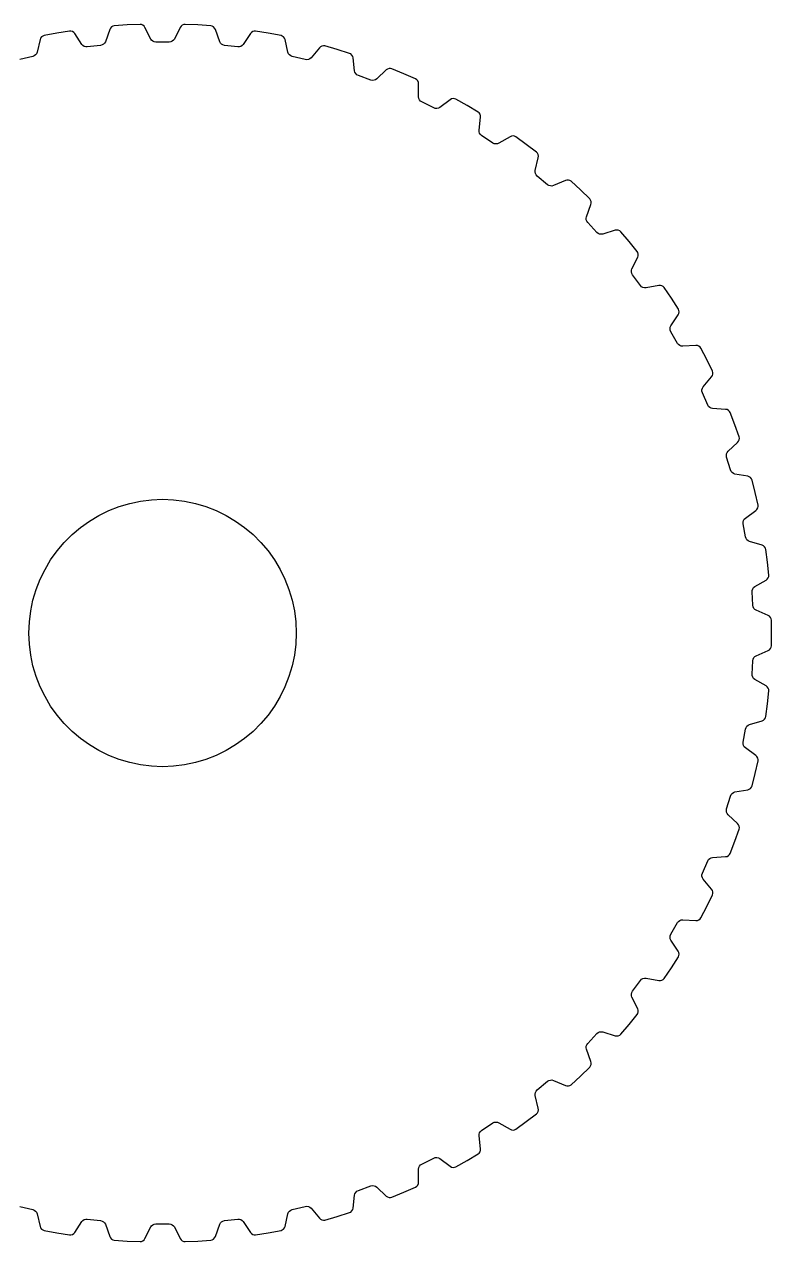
# Model space of a CAD drawing. Header units: metres. Extents: x -43.4 to 43.4, y -43.4 to 43.4.
# Drawn here: x -9.8 to 43.4, y -43.4 to 43.4 of the extents above; entities that cross this region are included whole.
import ezdxf

# ---------------------------------------------------------------- set-up
doc = ezdxf.new("R2010")
doc.units = ezdxf.units.M

msp = doc.modelspace()

# ---------------------------------------------------------------- linework, layer by layer
for p, q in [((-1.60436, 43.3721), (-2.5238, 43.3319)), ((-1.51085, 43.3594), (-1.60436, 43.3721)), ((1.60434, 43.3721), (1.51069, 43.3594)), ((2.5238, 43.3319), (1.60434, 43.3721)), ((-8.52941, 42.5391), (-8.61984, 42.4722)), ((-8.44119, 42.573), (-8.52941, 42.5391)), ((-7.53727, 42.746), (-8.44119, 42.573)), ((-6.62871, 42.8926), (-7.53727, 42.746)), ((-6.53436, 42.8909), (-6.62871, 42.8926)), ((-6.42649, 42.859), (-6.53436, 42.8909)), ((-6.33258, 42.8001), (-6.42649, 42.859)), ((-6.25886, 42.717), (-6.33258, 42.8001)), ((-5.7529, 41.9404), (-6.25886, 42.717)), ((-3.76108, 43.009), (-4.0743, 42.1366)), ((-3.70856, 43.1068), (-3.76108, 43.009)), ((-3.63083, 43.1858), (-3.70856, 43.1068)), ((-3.53325, 43.2416), (-3.63083, 43.1858)), ((-3.4417, 43.2651), (-3.53325, 43.2416)), ((-2.5238, 43.3319), (-3.4417, 43.2651)), ((-1.40741, 43.3153), (-1.51085, 43.3594)), ((-1.32096, 43.2459), (-1.40741, 43.3153)), ((-1.25739, 43.1548), (-1.32096, 43.2459)), ((-0.84501, 42.3247), (-1.25739, 43.1548)), ((1.25739, 43.1548), (0.84501, 42.3247)), ((1.32092, 43.2459), (1.25739, 43.1548)), ((1.40728, 43.3153), (1.32092, 43.2459)), ((1.51069, 43.3594), (1.40728, 43.3153)), ((3.44167, 43.2651), (2.5238, 43.3319)), ((3.53309, 43.2417), (3.44167, 43.2651)), ((3.6307, 43.1858), (3.53309, 43.2417)), ((3.70851, 43.1068), (3.6307, 43.1858)), ((3.76108, 43.009), (3.70851, 43.1068)), ((4.0743, 42.1366), (3.76108, 43.009)), ((6.25886, 42.717), (5.7529, 41.9404)), ((6.33253, 42.8001), (6.25886, 42.717)), ((6.42636, 42.859), (6.33253, 42.8001)), ((6.5342, 42.8909), (6.42636, 42.859)), ((6.62869, 42.8926), (6.5342, 42.8909)), ((7.53727, 42.746), (6.62869, 42.8926)), ((8.44117, 42.573), (7.53727, 42.746)), ((8.52925, 42.5391), (8.44117, 42.573)), ((8.61971, 42.4723), (8.52925, 42.5391)), ((-8.72868, 42.2815), (-8.93851, 41.3787)), ((-8.68788, 42.3848), (-8.72868, 42.2815)), ((-8.61984, 42.4722), (-8.68788, 42.3848)), ((-5.67943, 41.8576), (-5.7529, 41.9404)), ((-5.58557, 41.7987), (-5.67943, 41.8576)), ((-5.47762, 41.7667), (-5.58557, 41.7987)), ((-5.36183, 41.7645), (-5.47762, 41.7667)), ((-4.41426, 41.8753), (-5.36183, 41.7645)), ((-4.30209, 41.9041), (-4.41426, 41.8753)), ((-4.20443, 41.9601), (-4.30209, 41.9041)), ((-4.12669, 42.0391), (-4.20443, 41.9601)), ((-4.0743, 42.1366), (-4.12669, 42.0391)), ((-0.78165, 42.2339), (-0.84501, 42.3247)), ((-0.69527, 42.1645), (-0.78165, 42.2339)), ((-0.59176, 42.1202), (-0.69527, 42.1645)), ((-0.47701, 42.1046), (-0.59176, 42.1202)), ((0.47701, 42.1046), (-0.47701, 42.1046)), ((0.59176, 42.1202), (0.47701, 42.1046)), ((0.69527, 42.1645), (0.59176, 42.1202)), ((0.78165, 42.2339), (0.69527, 42.1645)), ((0.84501, 42.3247), (0.78165, 42.2339)), ((4.12669, 42.0391), (4.0743, 42.1366)), ((4.20443, 41.9601), (4.12669, 42.0391)), ((4.30209, 41.9041), (4.20443, 41.9601)), ((4.41426, 41.8753), (4.30209, 41.9041)), ((5.36183, 41.7645), (4.41426, 41.8753)), ((5.47762, 41.7667), (5.36183, 41.7645)), ((5.58557, 41.7987), (5.47762, 41.7667)), ((5.67943, 41.8576), (5.58557, 41.7987)), ((5.7529, 41.9404), (5.67943, 41.8576)), ((8.68783, 42.3848), (8.61971, 42.4723)), ((8.72868, 42.2815), (8.68783, 42.3848)), ((8.93851, 41.3787), (8.72868, 42.2815)), ((11.1757, 41.7016), (10.583, 40.989)), ((11.2585, 41.7756), (11.1757, 41.7016)), ((11.3585, 41.8232), (11.2585, 41.7756)), ((11.4693, 41.8423), (11.3585, 41.8232)), ((11.5634, 41.833), (11.4693, 41.8423)), ((12.4488, 41.5819), (11.5634, 41.833)), ((-9.24584, 41.0797), (-10.1741, 40.8597)), ((-9.13777, 41.1213), (-9.24584, 41.0797)), ((-9.04728, 41.1883), (-9.13777, 41.1213)), ((-8.97923, 41.2758), (-9.04728, 41.1883)), ((-8.93851, 41.3787), (-8.97923, 41.2758)), ((8.97923, 41.2758), (8.93851, 41.3787)), ((9.04728, 41.1883), (8.97923, 41.2758)), ((9.13777, 41.1213), (9.04728, 41.1883)), ((9.24584, 41.0797), (9.13777, 41.1213)), ((10.1741, 40.8597), (9.24584, 41.0797)), ((10.2894, 40.8484), (10.1741, 40.8597)), ((10.4003, 40.8676), (10.2894, 40.8484)), ((10.5004, 40.9152), (10.4003, 40.8676)), ((10.583, 40.989), (10.5004, 40.9152)), ((13.3265, 41.3052), (12.4488, 41.5819)), ((13.4101, 41.2613), (13.3265, 41.3052)), ((13.4922, 41.1844), (13.4101, 41.2613)), ((13.5497, 41.0897), (13.4922, 41.1844)), ((13.5783, 40.9823), (13.5497, 41.0897)), ((13.6819, 40.0612), (13.5783, 40.9823)), ((13.7103, 39.9543), (13.6819, 40.0612)), ((13.7678, 39.8595), (13.7103, 39.9543)), ((15.9414, 40.1222), (15.27, 39.4832)), ((16.0322, 40.1861), (15.9414, 40.1222)), ((16.1371, 40.2217), (16.0322, 40.1861)), ((16.2494, 40.2279), (16.1371, 40.2217)), ((16.3417, 40.2077), (16.2494, 40.2279)), ((17.192, 39.8555), (16.3417, 40.2077)), ((13.8499, 39.7824), (13.7678, 39.8595)), ((13.9524, 39.7285), (13.8499, 39.7824)), ((14.8489, 39.4022), (13.9524, 39.7285)), ((14.962, 39.3776), (14.8489, 39.4022)), ((15.0745, 39.3839), (14.962, 39.3776)), ((15.1794, 39.4196), (15.0745, 39.3839)), ((15.27, 39.4832), (15.1794, 39.4196)), ((18.0316, 39.4788), (17.192, 39.8555)), ((18.1095, 39.4255), (18.0316, 39.4788)), ((18.1821, 39.3396), (18.1095, 39.4255)), ((18.2283, 39.2388), (18.1821, 39.3396)), ((18.2442, 39.1289), (18.2283, 39.2388)), ((18.2402, 38.202), (18.2442, 39.1289)), ((18.256, 38.0924), (18.2402, 38.202)), ((18.3021, 37.9916), (18.256, 38.0924)), ((18.3747, 37.9056), (18.3021, 37.9916)), ((18.4702, 37.8401), (18.3747, 37.9056)), ((19.3228, 37.412), (18.4702, 37.8401)), ((19.4323, 37.3744), (19.3228, 37.412)), ((19.5447, 37.3676), (19.4323, 37.3744)), ((19.6531, 37.3908), (19.5447, 37.3676)), ((19.7504, 37.4435), (19.6531, 37.3908)), ((20.4915, 38.0002), (19.7504, 37.4435)), ((20.5891, 38.0531), (20.4915, 38.0002)), ((20.6975, 38.0764), (20.5891, 38.0531)), ((20.8097, 38.0694), (20.6975, 38.0764)), ((20.8991, 38.0387), (20.8097, 38.0694)), ((21.7027, 37.5902), (20.8991, 38.0387)), ((22.4929, 37.1185), (21.7027, 37.5902)), ((22.5641, 37.0565), (22.4929, 37.1185)), ((22.5518, 35.8261), (22.6634, 36.7463)), ((22.6263, 36.9628), (22.5641, 37.0565)), ((22.6604, 36.8573), (22.6263, 36.9628)), ((22.6634, 36.7463), (22.6604, 36.8573)), ((22.5549, 35.7155), (22.5518, 35.8261)), ((22.5889, 35.61), (22.5549, 35.7155)), ((22.651, 35.5161), (22.5889, 35.61)), ((22.7383, 35.44), (22.651, 35.5161)), ((23.5354, 34.9158), (22.7383, 35.44)), ((23.6398, 34.8657), (23.5354, 34.9158)), ((23.7507, 34.8459), (23.6398, 34.8657)), ((23.861, 34.8564), (23.7507, 34.8459)), ((23.9638, 34.8974), (23.861, 34.8564)), ((24.7645, 35.3644), (23.9638, 34.8974)), ((24.8676, 35.4056), (24.7645, 35.3644)), ((24.9779, 35.4161), (24.8676, 35.4056)), ((25.0886, 35.3962), (24.9779, 35.4161)), ((25.1738, 35.3553), (25.0886, 35.3962)), ((25.9199, 34.8165), (25.1738, 35.3553)), ((26.65, 34.2562), (25.9199, 34.8165)), ((26.5585, 32.9658), (26.7762, 33.8667)), ((26.7135, 34.1864), (26.65, 34.2562)), ((26.7644, 34.0861), (26.7135, 34.1864)), ((26.786, 33.9774), (26.7644, 34.0861)), ((26.7762, 33.8667), (26.786, 33.9774)), ((26.5487, 32.8555), (26.5585, 32.9658)), ((26.5702, 32.7468), (26.5487, 32.8555)), ((26.621, 32.6463), (26.5702, 32.7468)), ((26.6989, 32.5606), (26.621, 32.6463)), ((27.4297, 31.9474), (26.6989, 32.5606)), ((28.7026, 32.2503), (27.8531, 31.8795)), ((28.8098, 32.2792), (28.7026, 32.2503)), ((28.9206, 32.2768), (28.8098, 32.2792)), ((29.0282, 32.2442), (28.9206, 32.2768)), ((29.108, 32.1937), (29.0282, 32.2442)), ((29.7866, 31.5719), (29.108, 32.1937)), ((27.5277, 31.8856), (27.4297, 31.9474)), ((27.6354, 31.853), (27.5277, 31.8856)), ((27.7462, 31.8506), (27.6354, 31.853)), ((27.8531, 31.8795), (27.7462, 31.8506)), ((30.4467, 30.9307), (29.7866, 31.5719)), ((30.206, 29.6596), (30.5268, 30.5292)), ((30.5017, 30.854), (30.4467, 30.9307)), ((30.5406, 30.7485), (30.5017, 30.854)), ((30.5268, 30.5292), (30.5494, 30.638)), ((30.5494, 30.638), (30.5406, 30.7485)), ((30.1834, 29.5512), (30.206, 29.6596)), ((30.1922, 29.4408), (30.1834, 29.5512)), ((30.231, 29.3351), (30.1922, 29.4408)), ((30.2984, 29.2409), (30.231, 29.3351)), ((30.9531, 28.547), (30.2984, 29.2409)), ((32.2525, 28.7), (31.3658, 28.4303)), ((32.3624, 28.7163), (32.2525, 28.7)), ((32.4721, 28.7011), (32.3624, 28.7163)), ((32.5752, 28.6562), (32.4721, 28.7011)), ((32.6487, 28.5968), (32.5752, 28.6562)), ((31.0432, 28.4742), (30.9531, 28.547)), ((31.1465, 28.4293), (31.0432, 28.4742)), ((31.2563, 28.4141), (31.1465, 28.4293)), ((31.3658, 28.4303), (31.2563, 28.4141)), ((33.2505, 27.9004), (32.6487, 28.5968)), ((33.8317, 27.1869), (33.2505, 27.9004)), ((33.8774, 27.1044), (33.8317, 27.1869)), ((33.9037, 26.995), (33.8774, 27.1044)), ((33.8997, 26.8842), (33.9037, 26.995)), ((33.445, 25.9524), (33.8646, 26.7789)), ((33.8646, 26.7789), (33.8997, 26.8842)), ((33.406, 25.7366), (33.41, 25.8473)), ((33.4322, 25.6271), (33.406, 25.7366)), ((33.41, 25.8473), (33.445, 25.9524)), ((33.4882, 25.5257), (33.4322, 25.6271)), ((34.0579, 24.7605), (33.4882, 25.5257)), ((34.139, 24.6778), (34.0579, 24.7605)), ((34.2363, 24.6212), (34.139, 24.6778)), ((34.3436, 24.5934), (34.2363, 24.6212)), ((34.4542, 24.5968), (34.3436, 24.5934)), ((35.3663, 24.7617), (34.4542, 24.5968)), ((35.4773, 24.7651), (35.3663, 24.7617)), ((35.5846, 24.7373), (35.4773, 24.7651)), ((35.6817, 24.6807), (35.5846, 24.7373)), ((35.7478, 24.6131), (35.6817, 24.6807)), ((36.2647, 23.8516), (35.7478, 24.6131)), ((36.7592, 23.0755), (36.2647, 23.8516)), ((36.2318, 21.8942), (36.7445, 22.6663)), ((36.7445, 22.6663), (36.7916, 22.7669)), ((36.795, 22.9882), (36.7592, 23.0755)), ((36.7916, 22.7669), (36.8084, 22.8765)), ((36.8084, 22.8765), (36.795, 22.9882)), ((36.1679, 21.6844), (36.1848, 21.7939)), ((36.1848, 21.7939), (36.2318, 21.8942)), ((36.1813, 21.5726), (36.1679, 21.6844)), ((36.2251, 21.4654), (36.1813, 21.5726)), ((36.7022, 20.6392), (36.2251, 21.4654)), ((36.773, 20.5476), (36.7022, 20.6392)), ((36.8632, 20.4801), (36.773, 20.5476)), ((36.9665, 20.44), (36.8632, 20.4801)), ((37.0768, 20.4306), (36.9665, 20.44)), ((38.0019, 20.4885), (37.0768, 20.4306)), ((38.1125, 20.479), (38.0019, 20.4885)), ((38.2158, 20.4389), (38.1125, 20.479)), ((38.3057, 20.3714), (38.2158, 20.4389)), ((38.3635, 20.2966), (38.3057, 20.3714)), ((38.7885, 19.4803), (38.3635, 20.2966)), ((39.1895, 18.652), (38.7885, 19.4803)), ((38.5285, 17.5399), (39.1274, 18.2473)), ((39.1274, 18.2473), (39.1859, 18.3418)), ((39.1859, 18.3418), (39.2153, 18.4486)), ((39.2149, 18.5611), (39.1895, 18.652)), ((39.2153, 18.4486), (39.2149, 18.5611)), ((38.4408, 17.3389), (38.4703, 17.4457)), ((38.4703, 17.4457), (38.5285, 17.5399)), ((38.4411, 17.2263), (38.4408, 17.3389)), ((38.4722, 17.1148), (38.4411, 17.2263)), ((38.8501, 16.2388), (38.4722, 17.1148)), ((38.9098, 16.1396), (38.8501, 16.2388)), ((38.9915, 16.0621), (38.9098, 16.1396)), ((39.0895, 16.0103), (38.9915, 16.0621)), ((39.1979, 15.9881), (39.0895, 16.0103)), ((40.1235, 15.9382), (39.1979, 15.9881)), ((40.2323, 15.9159), (40.1235, 15.9382)), ((40.3302, 15.8641), (40.2323, 15.9159)), ((40.4117, 15.7867), (40.3302, 15.8641)), ((40.4604, 15.7057), (40.4117, 15.7867)), ((40.7877, 14.8455), (40.4604, 15.7057)), ((41.0899, 13.9762), (40.7877, 14.8455)), ((41.1046, 13.883), (41.0899, 13.9762)), ((41.0919, 13.7712), (41.1046, 13.883)), ((40.3043, 12.9484), (40.9812, 13.5815)), ((40.9812, 13.5815), (41.0503, 13.6685)), ((41.0503, 13.6685), (41.0919, 13.7712)), ((40.181, 12.6471), (40.1938, 12.759)), ((40.199, 12.5327), (40.181, 12.6471)), ((40.1938, 12.759), (40.2355, 12.8616)), ((40.4726, 11.6188), (40.199, 12.5327)), ((40.2355, 12.8616), (40.3043, 12.9484)), ((40.5204, 11.5133), (40.4726, 11.6188)), ((40.5926, 11.4269), (40.5204, 11.5133)), ((40.6838, 11.364), (40.5926, 11.4269)), ((40.789, 11.3294), (40.6838, 11.364)), ((41.7025, 11.1724), (40.789, 11.3294)), ((41.808, 11.1376), (41.7025, 11.1724)), ((41.8992, 11.0748), (41.808, 11.1376)), ((41.9712, 10.9884), (41.8992, 11.0748)), ((42.0101, 10.9023), (41.9712, 10.9884)), ((42.2354, 10.01), (42.0101, 10.9023)), ((42.4346, 9.11148), (42.2354, 10.01)), ((-4.5334, 8.37699), (-3.82615, 8.72274)), ((-3.82615, 8.72274), (-3.09276, 9.00891)), ((-3.09276, 9.00891), (-2.33825, 9.23354)), ((-2.33825, 9.23354), (-1.56776, 9.39509)), ((-1.56776, 9.39509), (-0.78657, 9.49247)), ((-0.78657, 9.49247), (0, 9.525)), ((0, 9.525), (0.78657, 9.49247)), ((0.78657, 9.49247), (1.56776, 9.39509)), ((1.56776, 9.39509), (2.33825, 9.23354)), ((2.33825, 9.23354), (3.09276, 9.00891)), ((3.09276, 9.00891), (3.82615, 8.72274)), ((3.82615, 8.72274), (4.5334, 8.37699)), ((41.535, 8.18179), (42.2809, 8.73204)), ((42.2809, 8.73204), (42.3595, 8.81047)), ((42.3595, 8.81047), (42.4128, 8.90765)), ((42.4128, 8.90765), (42.4384, 9.01719)), ((42.4384, 9.01719), (42.4346, 9.11148)), ((-5.85038, 7.51656), (-5.20968, 7.97401)), ((-5.20968, 7.97401), (-4.5334, 8.37699)), ((4.5334, 8.37699), (5.20968, 7.97401)), ((5.20968, 7.97401), (5.85038, 7.51656)), ((41.3775, 7.89687), (41.4032, 8.0065)), ((41.3821, 7.78115), (41.3775, 7.89687)), ((41.4032, 8.0065), (41.4566, 8.10362)), ((41.4566, 8.10362), (41.535, 8.18179)), ((-7.00777, 6.45111), (-6.45111, 7.00777)), ((-6.45111, 7.00777), (-5.85038, 7.51656)), ((5.85038, 7.51656), (6.45111, 7.00777)), ((6.45111, 7.00777), (7.00777, 6.45111)), ((41.5478, 6.84163), (41.3821, 7.78115)), ((-7.51656, 5.85038), (-7.00777, 6.45111)), ((7.00777, 6.45111), (7.51656, 5.85038)), ((41.583, 6.73132), (41.5478, 6.84163)), ((41.6447, 6.63708), (41.583, 6.73132)), ((41.728, 6.56407), (41.6447, 6.63708)), ((41.8284, 6.51743), (41.728, 6.56407)), ((42.7175, 6.25546), (41.8284, 6.51743)), ((42.8183, 6.20872), (42.7175, 6.25546)), ((42.9016, 6.13571), (42.8183, 6.20872)), ((42.963, 6.04155), (42.9016, 6.13571)), ((-8.37699, 4.5334), (-7.97401, 5.20968)), ((-7.97401, 5.20968), (-7.51656, 5.85038)), ((7.51656, 5.85038), (7.97401, 5.20968)), ((7.97401, 5.20968), (8.37699, 4.5334)), ((42.9918, 5.95152), (42.963, 6.04155)), ((43.1119, 5.03906), (42.9918, 5.95152)), ((-8.72274, 3.82615), (-8.37699, 4.5334)), ((8.37699, 4.5334), (8.72274, 3.82615)), ((43.2054, 4.12352), (43.1119, 5.03906)), ((-9.00891, 3.09276), (-8.72274, 3.82615)), ((8.72274, 3.82615), (9.00891, 3.09276)), ((42.204, 3.30455), (43.0087, 3.76449)), ((43.0087, 3.76449), (43.0959, 3.83326)), ((43.0959, 3.83326), (43.1602, 3.92359)), ((43.1602, 3.92359), (43.1982, 4.02943)), ((43.1982, 4.02943), (43.2054, 4.12352)), ((-9.23354, 2.33825), (-9.00891, 3.09276)), ((9.00891, 3.09276), (9.23354, 2.33825)), ((42.0056, 2.92437), (42.0145, 3.03983)), ((42.0611, 1.97196), (42.0056, 2.92437)), ((42.0145, 3.03983), (42.0528, 3.14574)), ((42.0528, 3.14574), (42.117, 3.23602)), ((42.117, 3.23602), (42.204, 3.30455)), ((-9.39509, 1.56776), (-9.23354, 2.33825)), ((9.23354, 2.33825), (9.39509, 1.56776)), ((42.0833, 1.85831), (42.0611, 1.97196)), ((42.1336, 1.75756), (42.0833, 1.85831)), ((42.2079, 1.67535), (42.1336, 1.75756)), ((-9.49247, 0.78657), (-9.39509, 1.56776)), ((9.39509, 1.56776), (9.49247, 0.78657)), ((42.3022, 1.61738), (42.2079, 1.67535)), ((43.1549, 1.25396), (42.3022, 1.61738)), ((43.2495, 1.19584), (43.1549, 1.25396)), ((43.3238, 1.11366), (43.2495, 1.19584)), ((43.3739, 1.01299), (43.3238, 1.11366)), ((43.392, 0.92023), (43.3739, 1.01299)), ((43.4054, 0), (43.392, 0.92023)), ((-9.525, 0), (-9.49247, 0.78657)), ((-9.49247, -0.78657), (-9.525, 0)), ((9.49247, 0.78657), (9.525, 0)), ((9.525, 0), (9.49247, -0.78657)), ((43.392, -0.92021), (43.4054, 0)), ((-9.39509, -1.56776), (-9.49247, -0.78657)), ((9.49247, -0.78657), (9.39509, -1.56776)), ((-9.23354, -2.33825), (-9.39509, -1.56776)), ((9.39509, -1.56776), (9.23354, -2.33825)), ((42.1336, -1.75756), (42.2079, -1.67535)), ((42.2079, -1.67535), (42.3022, -1.61738)), ((42.3022, -1.61738), (43.1549, -1.25396)), ((43.1549, -1.25396), (43.2495, -1.1958)), ((43.2495, -1.1958), (43.3238, -1.11353)), ((43.3238, -1.11353), (43.3739, -1.01283)), ((43.3739, -1.01283), (43.392, -0.92021)), ((-9.00891, -3.09276), (-9.23354, -2.33825)), ((9.23354, -2.33825), (9.00891, -3.09276)), ((42.0056, -2.92437), (42.0611, -1.97196)), ((42.0611, -1.97196), (42.0833, -1.85831)), ((42.0833, -1.85831), (42.1336, -1.75756)), ((-8.72274, -3.82615), (-9.00891, -3.09276)), ((9.00891, -3.09276), (8.72274, -3.82615)), ((42.0145, -3.03983), (42.0056, -2.92437)), ((42.0528, -3.14574), (42.0145, -3.03983)), ((42.117, -3.23602), (42.0528, -3.14574)), ((42.204, -3.30455), (42.117, -3.23602)), ((43.0087, -3.76449), (42.204, -3.30455)), ((-8.37699, -4.5334), (-8.72274, -3.82615)), ((8.72274, -3.82615), (8.37699, -4.5334)), ((43.0959, -3.83321), (43.0087, -3.76449)), ((43.1602, -3.92346), (43.0959, -3.83321)), ((43.1119, -5.03906), (43.2054, -4.12349)), ((43.1983, -4.02926), (43.1602, -3.92346)), ((43.2054, -4.12349), (43.1983, -4.02926)), ((-7.97401, -5.20968), (-8.37699, -4.5334)), ((8.37699, -4.5334), (7.97401, -5.20968)), ((42.9918, -5.95149), (43.1119, -5.03906)), ((-7.51656, -5.85038), (-7.97401, -5.20968)), ((-7.00777, -6.45111), (-7.51656, -5.85038)), ((7.51656, -5.85038), (7.00777, -6.45111)), ((7.97401, -5.20968), (7.51656, -5.85038)), ((42.9016, -6.13558), (42.9631, -6.04139)), ((42.9631, -6.04139), (42.9918, -5.95149)), ((-6.45111, -7.00777), (-7.00777, -6.45111)), ((7.00777, -6.45111), (6.45111, -7.00777)), ((41.3821, -7.78115), (41.5478, -6.84163)), ((41.5478, -6.84163), (41.583, -6.73132)), ((41.583, -6.73132), (41.6447, -6.63708)), ((41.6447, -6.63708), (41.728, -6.56407)), ((41.728, -6.56407), (41.8284, -6.51743)), ((41.8284, -6.51743), (42.7175, -6.25546)), ((42.7175, -6.25546), (42.8183, -6.20868)), ((42.8183, -6.20868), (42.9016, -6.13558)), ((-5.85038, -7.51656), (-6.45111, -7.00777)), ((-5.20968, -7.97401), (-5.85038, -7.51656)), ((5.85038, -7.51656), (5.20968, -7.97401)), ((6.45111, -7.00777), (5.85038, -7.51656)), ((41.3775, -7.89687), (41.3821, -7.78115)), ((-4.5334, -8.37699), (-5.20968, -7.97401)), ((-3.82615, -8.72274), (-4.5334, -8.37699)), ((4.5334, -8.37699), (3.82615, -8.72274)), ((5.20968, -7.97401), (4.5334, -8.37699)), ((41.4032, -8.0065), (41.3775, -7.89687)), ((41.4566, -8.10362), (41.4032, -8.0065)), ((41.535, -8.18179), (41.4566, -8.10362)), ((42.2809, -8.73204), (41.535, -8.18179)), ((-3.09276, -9.00891), (-3.82615, -8.72274)), ((-2.33825, -9.23354), (-3.09276, -9.00891)), ((-1.56776, -9.39509), (-2.33825, -9.23354)), ((-0.78657, -9.49247), (-1.56776, -9.39509)), ((0, -9.525), (-0.78657, -9.49247)), ((0.78657, -9.49247), (0, -9.525)), ((1.56776, -9.39509), (0.78657, -9.49247)), ((2.33825, -9.23354), (1.56776, -9.39509)), ((3.09276, -9.00891), (2.33825, -9.23354)), ((3.82615, -8.72274), (3.09276, -9.00891)), ((42.2354, -10.01), (42.4346, -9.11146)), ((42.3595, -8.81042), (42.2809, -8.73204)), ((42.4128, -8.90752), (42.3595, -8.81042)), ((42.4384, -9.01703), (42.4128, -8.90752)), ((42.4346, -9.11146), (42.4384, -9.01703)), ((42.0101, -10.9023), (42.2354, -10.01)), ((40.789, -11.3294), (41.7025, -11.1724)), ((41.7025, -11.1724), (41.808, -11.1376)), ((41.808, -11.1376), (41.8992, -11.0747)), ((41.8992, -11.0747), (41.9712, -10.9882)), ((41.9712, -10.9882), (42.0101, -10.9023)), ((40.199, -12.5327), (40.4726, -11.6188)), ((40.4726, -11.6188), (40.5204, -11.5133)), ((40.5204, -11.5133), (40.5926, -11.4269)), ((40.5926, -11.4269), (40.6838, -11.364)), ((40.6838, -11.364), (40.789, -11.3294)), ((40.181, -12.6471), (40.199, -12.5327)), ((40.1938, -12.759), (40.181, -12.6471)), ((40.2355, -12.8616), (40.1938, -12.759)), ((40.3043, -12.9484), (40.2355, -12.8616)), ((40.9812, -13.5815), (40.3043, -12.9484)), ((41.0503, -13.6685), (40.9812, -13.5815)), ((41.092, -13.7711), (41.0503, -13.6685)), ((41.1046, -13.8829), (41.092, -13.7711)), ((40.7877, -14.8455), (41.0899, -13.9762)), ((41.0899, -13.9762), (41.1046, -13.8829)), ((40.4604, -15.7057), (40.7877, -14.8455)), ((38.4722, -17.1148), (38.8501, -16.2388)), ((38.8501, -16.2388), (38.9098, -16.1396)), ((38.9098, -16.1396), (38.9915, -16.0621)), ((38.9915, -16.0621), (39.0895, -16.0103)), ((39.0895, -16.0103), (39.1979, -15.9881)), ((39.1979, -15.9881), (40.1235, -15.9382)), ((40.1235, -15.9382), (40.2323, -15.9159)), ((40.2323, -15.9159), (40.3302, -15.864)), ((40.3302, -15.864), (40.4118, -15.7865)), ((40.4118, -15.7865), (40.4604, -15.7057)), ((38.4408, -17.3389), (38.4411, -17.2263)), ((38.4703, -17.4457), (38.4408, -17.3389)), ((38.4411, -17.2263), (38.4722, -17.1148)), ((38.5285, -17.5399), (38.4703, -17.4457)), ((39.1274, -18.2473), (38.5285, -17.5399)), ((38.7885, -19.4803), (39.1895, -18.6519)), ((39.1859, -18.3417), (39.1274, -18.2473)), ((39.2154, -18.4485), (39.1859, -18.3417)), ((39.1895, -18.6519), (39.215, -18.5609)), ((39.215, -18.5609), (39.2154, -18.4485)), ((38.3635, -20.2966), (38.7885, -19.4803)), ((36.2251, -21.4654), (36.7022, -20.6392)), ((36.7022, -20.6392), (36.773, -20.5476)), ((36.773, -20.5476), (36.8632, -20.4801)), ((36.8632, -20.4801), (36.9665, -20.44)), ((36.9665, -20.44), (37.0768, -20.4306)), ((37.0768, -20.4306), (38.0019, -20.4885)), ((38.0019, -20.4885), (38.1125, -20.479)), ((38.1125, -20.479), (38.2158, -20.4388)), ((38.2158, -20.4388), (38.3058, -20.3713)), ((38.3058, -20.3713), (38.3635, -20.2966)), ((36.1679, -21.6844), (36.1813, -21.5726)), ((36.1848, -21.7939), (36.1679, -21.6844)), ((36.1813, -21.5726), (36.2251, -21.4654)), ((36.2318, -21.8942), (36.1848, -21.7939)), ((36.7445, -22.6663), (36.2318, -21.8942)), ((36.2647, -23.8516), (36.7592, -23.0754)), ((36.7916, -22.7669), (36.7445, -22.6663)), ((36.7592, -23.0754), (36.795, -22.988)), ((36.8085, -22.8764), (36.7916, -22.7669)), ((36.795, -22.988), (36.8085, -22.8764)), ((35.7478, -24.6131), (36.2647, -23.8516)), ((33.4882, -25.5257), (34.0579, -24.7605)), ((34.0579, -24.7605), (34.139, -24.6778)), ((34.139, -24.6778), (34.2363, -24.6212)), ((34.2363, -24.6212), (34.3436, -24.5934)), ((34.3436, -24.5934), (34.4542, -24.5968)), ((34.4542, -24.5968), (35.3663, -24.7617)), ((35.3663, -24.7617), (35.4774, -24.7651)), ((35.4774, -24.7651), (35.5846, -24.7372)), ((35.5846, -24.7372), (35.6818, -24.6806)), ((35.6818, -24.6806), (35.7478, -24.6131)), ((33.406, -25.7366), (33.4322, -25.6271)), ((33.41, -25.8473), (33.406, -25.7366)), ((33.445, -25.9524), (33.41, -25.8473)), ((33.4322, -25.6271), (33.4882, -25.5257)), ((33.8646, -26.7789), (33.445, -25.9524)), ((33.8997, -26.8842), (33.8646, -26.7789)), ((33.9038, -26.9949), (33.8997, -26.8842)), ((33.2505, -27.9004), (33.8317, -27.1869)), ((33.8317, -27.1869), (33.8775, -27.1042)), ((33.8775, -27.1042), (33.9038, -26.9949)), ((30.2984, -29.2409), (30.9531, -28.547)), ((30.9531, -28.547), (31.0432, -28.4742)), ((31.0432, -28.4742), (31.1465, -28.4293)), ((31.1465, -28.4293), (31.2563, -28.4141)), ((31.2563, -28.4141), (31.3658, -28.4303)), ((31.3658, -28.4303), (32.2525, -28.7)), ((32.5753, -28.6561), (32.6487, -28.5968)), ((32.6487, -28.5968), (33.2505, -27.9004)), ((30.1834, -29.5512), (30.1922, -29.4408)), ((30.1922, -29.4408), (30.231, -29.3351)), ((30.231, -29.3351), (30.2984, -29.2409)), ((32.2525, -28.7), (32.3624, -28.7163)), ((32.3624, -28.7163), (32.4722, -28.701)), ((32.4722, -28.701), (32.5753, -28.6561)), ((30.206, -29.6596), (30.1834, -29.5512)), ((30.5268, -30.5292), (30.206, -29.6596)), ((29.7866, -31.5719), (30.4468, -30.9307)), ((30.4468, -30.9307), (30.5018, -30.8539)), ((30.5018, -30.8539), (30.5407, -30.7484)), ((30.5495, -30.6379), (30.5268, -30.5292)), ((30.5407, -30.7484), (30.5495, -30.6379)), ((26.6989, -32.5606), (27.4297, -31.9474)), ((27.4297, -31.9474), (27.5277, -31.8856)), ((27.5277, -31.8856), (27.6354, -31.853)), ((27.6354, -31.853), (27.7462, -31.8506)), ((27.7462, -31.8506), (27.8531, -31.8795)), ((27.8531, -31.8795), (28.7026, -32.2503)), ((29.1081, -32.1937), (29.7866, -31.5719)), ((26.5487, -32.8555), (26.5702, -32.7468)), ((26.5585, -32.9658), (26.5487, -32.8555)), ((26.5702, -32.7468), (26.621, -32.6463)), ((26.621, -32.6463), (26.6989, -32.5606)), ((28.7026, -32.2503), (28.8099, -32.2792)), ((28.8099, -32.2792), (28.9207, -32.2768)), ((28.9207, -32.2768), (29.0283, -32.2441)), ((29.0283, -32.2441), (29.1081, -32.1937)), ((26.7762, -33.8667), (26.5585, -32.9658)), ((25.9199, -34.8165), (26.65, -34.2562)), ((26.65, -34.2562), (26.7137, -34.1863)), ((26.7137, -34.1863), (26.7645, -34.086)), ((26.7645, -34.086), (26.7861, -33.9774)), ((26.7861, -33.9774), (26.7762, -33.8667)), ((22.5889, -35.61), (22.651, -35.5161)), ((22.651, -35.5161), (22.7383, -35.44)), ((22.7383, -35.44), (23.5354, -34.9158)), ((23.5354, -34.9158), (23.6398, -34.8657)), ((23.6398, -34.8657), (23.7507, -34.8459)), ((23.7507, -34.8459), (23.861, -34.8564)), ((23.861, -34.8564), (23.9638, -34.8974)), ((23.9638, -34.8974), (24.7645, -35.3644)), ((24.7645, -35.3644), (24.8677, -35.4055)), ((24.8677, -35.4055), (24.978, -35.416)), ((24.978, -35.416), (25.0887, -35.3961)), ((25.0887, -35.3961), (25.1738, -35.3552)), ((25.1738, -35.3552), (25.9199, -34.8165)), ((22.5518, -35.8261), (22.5549, -35.7155)), ((22.6634, -36.7463), (22.5518, -35.8261)), ((22.5549, -35.7155), (22.5889, -35.61)), ((21.7027, -37.5902), (22.4929, -37.1185)), ((22.4929, -37.1185), (22.5642, -37.0564)), ((22.5642, -37.0564), (22.6264, -36.9627)), ((22.6264, -36.9627), (22.6604, -36.8573)), ((22.6604, -36.8573), (22.6634, -36.7463)), ((18.2402, -38.202), (18.256, -38.0924)), ((18.256, -38.0924), (18.3021, -37.9916)), ((18.3021, -37.9916), (18.3747, -37.9056)), ((18.3747, -37.9056), (18.4702, -37.8401)), ((18.4702, -37.8401), (19.3228, -37.412)), ((19.3228, -37.412), (19.4323, -37.3744)), ((19.4323, -37.3744), (19.5447, -37.3676)), ((19.5447, -37.3676), (19.6531, -37.3908)), ((19.6531, -37.3908), (19.7504, -37.4435)), ((19.7504, -37.4435), (20.4915, -38.0002)), ((20.4915, -38.0002), (20.5892, -38.0531)), ((20.5892, -38.0531), (20.6976, -38.0763)), ((20.6976, -38.0763), (20.8098, -38.0693)), ((20.8098, -38.0693), (20.8991, -38.0387)), ((20.8991, -38.0387), (21.7027, -37.5902)), ((18.2442, -39.1289), (18.2402, -38.202)), ((13.7103, -39.9543), (13.7678, -39.8595)), ((13.7678, -39.8595), (13.8499, -39.7824)), ((13.8499, -39.7824), (13.9524, -39.7285)), ((13.9524, -39.7285), (14.8489, -39.4022)), ((14.8489, -39.4022), (14.962, -39.3776)), ((14.962, -39.3776), (15.0745, -39.3839)), ((15.0745, -39.3839), (15.1794, -39.4196)), ((15.1794, -39.4196), (15.27, -39.4832)), ((15.27, -39.4832), (15.9414, -40.1222)), ((16.3417, -40.2077), (17.192, -39.8555)), ((17.192, -39.8555), (18.0317, -39.4787)), ((18.0317, -39.4787), (18.1097, -39.4254)), ((18.1097, -39.4254), (18.1823, -39.3395)), ((18.1823, -39.3395), (18.2283, -39.2388)), ((18.2283, -39.2388), (18.2442, -39.1289)), ((13.5783, -40.9823), (13.6819, -40.0612)), ((13.6819, -40.0612), (13.7103, -39.9543)), ((15.9414, -40.1222), (16.0323, -40.1861)), ((16.0323, -40.1861), (16.1372, -40.2217)), ((16.1372, -40.2217), (16.2495, -40.2278)), ((16.2495, -40.2278), (16.3417, -40.2077)), ((-10.1741, -40.8597), (-9.24584, -41.0797)), ((-9.24584, -41.0797), (-9.13777, -41.1213)), ((-9.13777, -41.1213), (-9.04728, -41.1883)), ((-9.04728, -41.1883), (-8.97923, -41.2758)), ((-8.97923, -41.2758), (-8.93851, -41.3787)), ((-8.93851, -41.3787), (-8.72868, -42.2815)), ((8.72868, -42.2815), (8.93851, -41.3787)), ((8.93851, -41.3787), (8.97923, -41.2758)), ((8.97923, -41.2758), (9.04728, -41.1883)), ((9.04728, -41.1883), (9.13777, -41.1213)), ((9.13777, -41.1213), (9.24584, -41.0797)), ((9.24584, -41.0797), (10.1741, -40.8597)), ((10.1741, -40.8597), (10.2894, -40.8484)), ((10.2894, -40.8484), (10.4003, -40.8676)), ((10.4003, -40.8676), (10.5004, -40.9152)), ((10.5004, -40.9152), (10.583, -40.989)), ((10.583, -40.989), (11.1757, -41.7016)), ((11.5634, -41.833), (12.4488, -41.5819)), ((12.4488, -41.5819), (13.3265, -41.3052)), ((13.3265, -41.3052), (13.4102, -41.2612)), ((13.4102, -41.2612), (13.4923, -41.1844)), ((13.4923, -41.1844), (13.5497, -41.0896)), ((13.5497, -41.0896), (13.5783, -40.9823)), ((-8.72868, -42.2815), (-8.68783, -42.3848)), ((-8.68783, -42.3848), (-8.61971, -42.4723)), ((-8.61971, -42.4723), (-8.52925, -42.5391)), ((-6.25886, -42.717), (-5.7529, -41.9404)), ((-5.7529, -41.9404), (-5.67943, -41.8576)), ((-5.67943, -41.8576), (-5.58557, -41.7987)), ((-5.58557, -41.7987), (-5.47762, -41.7667)), ((-5.47762, -41.7667), (-5.36183, -41.7645)), ((-5.36183, -41.7645), (-4.41426, -41.8753)), ((-4.41426, -41.8753), (-4.30209, -41.9041)), ((-4.30209, -41.9041), (-4.20443, -41.9601)), ((-4.20443, -41.9601), (-4.12669, -42.0391)), ((-4.12669, -42.0391), (-4.0743, -42.1366)), ((-4.0743, -42.1366), (-3.76108, -43.009)), ((-1.25739, -43.1548), (-0.84501, -42.3247)), ((-0.84501, -42.3247), (-0.78165, -42.2339)), ((-0.78165, -42.2339), (-0.69527, -42.1645)), ((-0.69527, -42.1645), (-0.59176, -42.1202)), ((-0.59176, -42.1202), (-0.47701, -42.1046)), ((-0.47701, -42.1046), (0.47701, -42.1046)), ((0.47701, -42.1046), (0.59176, -42.1202)), ((0.59176, -42.1202), (0.69527, -42.1645)), ((0.69527, -42.1645), (0.78165, -42.2339)), ((0.78165, -42.2339), (0.84501, -42.3247)), ((0.84501, -42.3247), (1.25739, -43.1548)), ((3.76108, -43.009), (4.0743, -42.1366)), ((4.0743, -42.1366), (4.12669, -42.0391)), ((4.12669, -42.0391), (4.20443, -41.9601)), ((4.20443, -41.9601), (4.30209, -41.9041)), ((4.30209, -41.9041), (4.41426, -41.8753)), ((4.41426, -41.8753), (5.36183, -41.7645)), ((5.36183, -41.7645), (5.47762, -41.7667)), ((5.47762, -41.7667), (5.58557, -41.7987)), ((5.58557, -41.7987), (5.67943, -41.8576)), ((5.67943, -41.8576), (5.7529, -41.9404)), ((5.7529, -41.9404), (6.25886, -42.717)), ((8.52941, -42.5391), (8.61984, -42.4722)), ((8.61984, -42.4722), (8.68788, -42.3848)), ((8.68788, -42.3848), (8.72868, -42.2815)), ((11.1757, -41.7016), (11.2586, -41.7756)), ((11.2586, -41.7756), (11.3587, -41.8231)), ((11.3587, -41.8231), (11.4695, -41.8423)), ((11.4695, -41.8423), (11.5634, -41.833)), ((-8.52925, -42.5391), (-8.44117, -42.573)), ((-8.44117, -42.573), (-7.53727, -42.746)), ((-7.53727, -42.746), (-6.62869, -42.8926)), ((-6.62869, -42.8926), (-6.5342, -42.8909)), ((-6.5342, -42.8909), (-6.42636, -42.859)), ((-6.42636, -42.859), (-6.33253, -42.8001)), ((-6.33253, -42.8001), (-6.25886, -42.717)), ((-3.76108, -43.009), (-3.70851, -43.1068)), ((-3.70851, -43.1068), (-3.6307, -43.1858)), ((-3.6307, -43.1858), (-3.53309, -43.2417)), ((-3.53309, -43.2417), (-3.44167, -43.2651)), ((-3.44167, -43.2651), (-2.5238, -43.3319)), ((-2.5238, -43.3319), (-1.60434, -43.3721)), ((-1.60434, -43.3721), (-1.51069, -43.3594)), ((-1.51069, -43.3594), (-1.40728, -43.3153)), ((-1.40728, -43.3153), (-1.32092, -43.2459)), ((-1.32092, -43.2459), (-1.25739, -43.1548)), ((1.25739, -43.1548), (1.32096, -43.2459)), ((1.32096, -43.2459), (1.40741, -43.3153)), ((1.40741, -43.3153), (1.51085, -43.3594)), ((1.51085, -43.3594), (1.60436, -43.3721)), ((1.60436, -43.3721), (2.5238, -43.3319)), ((2.5238, -43.3319), (3.4417, -43.2651)), ((3.4417, -43.2651), (3.53325, -43.2416)), ((3.53325, -43.2416), (3.63083, -43.1858)), ((3.63083, -43.1858), (3.70856, -43.1068)), ((3.70856, -43.1068), (3.76108, -43.009)), ((6.25886, -42.717), (6.33258, -42.8001)), ((6.33258, -42.8001), (6.42649, -42.859)), ((6.42649, -42.859), (6.53436, -42.8909)), ((6.53436, -42.8909), (6.62871, -42.8926)), ((6.62871, -42.8926), (7.53727, -42.746)), ((7.53727, -42.746), (8.44119, -42.573)), ((8.44119, -42.573), (8.52941, -42.5391))]:
    msp.add_line(p, q)

doc.saveas('drawing.dxf')
